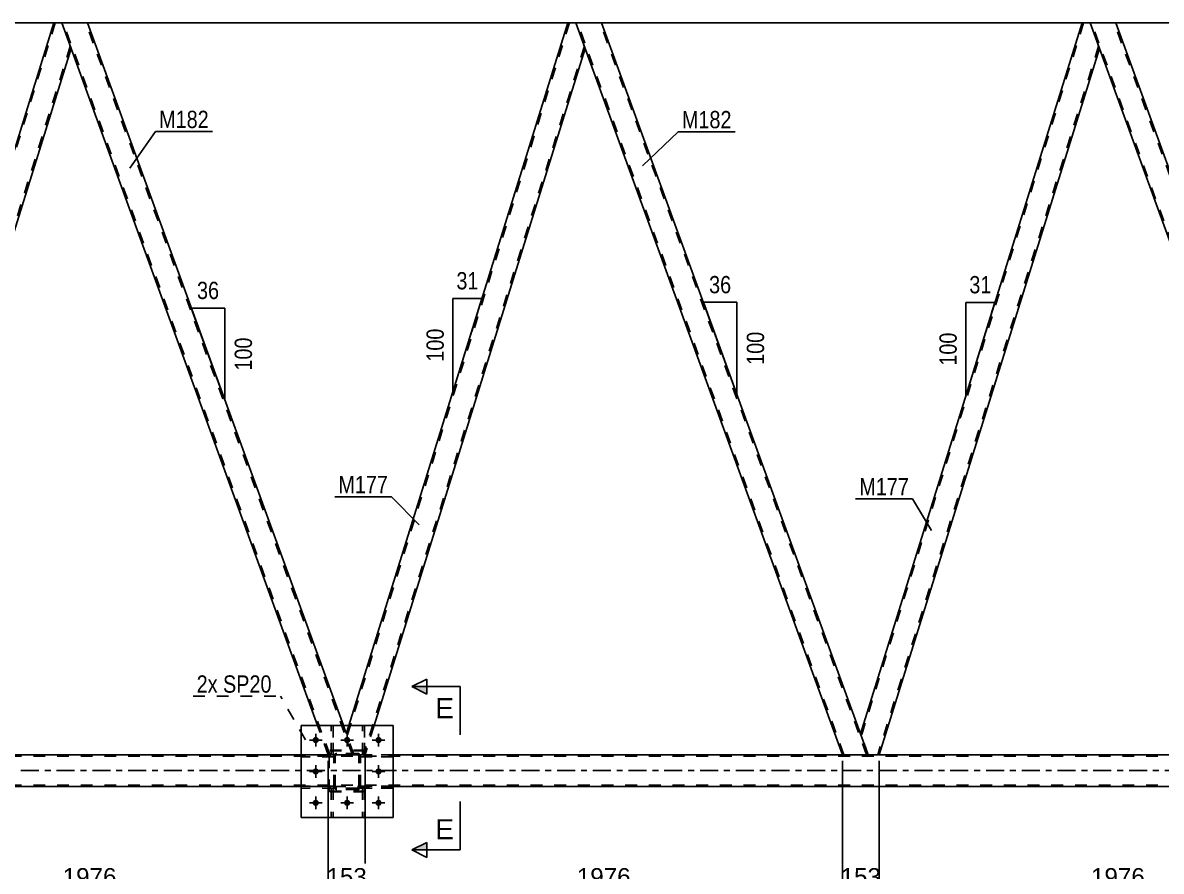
# Model space of a CAD drawing. Header units: millimetres. Extents: x 0 to 841, y 0 to 594.
# Drawn here: x 449.6 to 638.1, y 293.8 to 434.3 of the extents above; entities that cross this region are included whole.
import ezdxf

# ---------------------------------------------------------------- set-up
doc = ezdxf.new("R2010")
doc.units = ezdxf.units.MM
doc.linetypes.add('DXK_LINE_DOT2', pattern=[3.9198, 1.9599, -1.9599])
doc.linetypes.add('DXK_LINE_DOT3', pattern=[5.9187, 2.979, -0.9799, 0.9799, -0.9799])
doc.styles.add('Arial', font='ARIAL.TTF', dxfattribs={"height": 0.2})
doc.styles.add('Arial Narrow', font='ARIALN.TTF', dxfattribs={"height": 0.2})

# ---------------------------------------------------------------- blocks, each defined once
blk = doc.blocks.new('Part-318892572-4737 - 4655')
at = {"color": 2, "linetype": 'Continuous'}
for p, q in [((500.65, 317.88), (500.65, 317.88)), ((500.97, 317.88), (500.65, 317.88)), ((500.97, 317.88), (500.97, 317.88))]:
    blk.add_line(p, q, dxfattribs=at)
at = {"color": 7, "linetype": 'DXK_LINE_DOT2'}
for p, q in [((500.65, 313.04), (500.65, 317.88)), ((500.97, 313.04), (500.97, 317.88)), ((500.65, 313.64), (500.97, 313.64)), ((500.97, 313.04), (500.65, 313.04))]:
    blk.add_line(p, q, dxfattribs=at)
blk = doc.blocks.new('Part-318892572-4738 - 4655')
at = {"color": 2, "linetype": 'Continuous'}
for p, q in [((505.85, 317.88), (505.85, 317.88)), ((506.17, 317.88), (505.85, 317.88)), ((506.17, 317.88), (506.17, 317.88))]:
    blk.add_line(p, q, dxfattribs=at)
at = {"color": 7, "linetype": 'DXK_LINE_DOT2'}
for p, q in [((505.85, 313.04), (505.85, 317.88)), ((506.17, 313.04), (506.17, 317.88)), ((505.85, 313.64), (506.17, 313.64)), ((506.17, 313.04), (505.85, 313.04))]:
    blk.add_line(p, q, dxfattribs=at)
blk = doc.blocks.new('Part-318892572-4727 - 4655')
at = {"color": 2, "linetype": 'Continuous'}
for p, q in [((624.98, 434.28), (588.28, 316.53)), ((626.3, 434.28), (624.98, 434.28)), ((626.3, 434.28), (627.85, 430.03)), ((627.85, 430.03), (591.39, 313.06)), ((589.54, 313.06), (588.28, 316.53))]:
    blk.add_line(p, q, dxfattribs=at)
at = {"color": 7, "linetype": 'DXK_LINE_DOT2'}
for p, q in [((625.23, 434.28), (588.41, 316.16)), ((627.71, 430.4), (591.14, 313.06)), ((591.39, 313.06), (589.54, 313.06))]:
    blk.add_line(p, q, dxfattribs=at)
blk = doc.blocks.new('Part-318892572-4742 - 4655')
at = {"color": 7, "linetype": 'DXK_LINE_DOT2'}
for p, q in [((501.09, 307.84), (495.69, 307.84)), ((495.69, 307.84), (495.69, 307.52)), ((501.09, 307.52), (495.69, 307.52)), ((500.49, 307.52), (500.49, 307.84)), ((501.09, 307.52), (501.09, 307.84))]:
    blk.add_line(p, q, dxfattribs=at)
blk = doc.blocks.new('Part-318892572-4767 - 4655')
at = {"color": 7, "linetype": 'DXK_LINE_DOT2'}
for p, q in [((505.49, 307.52), (505.49, 307.84)), ((505.49, 307.84), (510.89, 307.84)), ((510.89, 307.52), (505.49, 307.52)), ((506.09, 307.52), (506.09, 307.84)), ((510.89, 307.84), (510.89, 307.52))]:
    blk.add_line(p, q, dxfattribs=at)
blk = doc.blocks.new('Part-318892572-4768 - 4655')
at = {"color": 7, "linetype": 'DXK_LINE_DOT2'}
for p, q in [((505.49, 312.72), (505.49, 313.04)), ((505.49, 313.04), (510.89, 313.04)), ((506.09, 312.72), (506.09, 313.04)), ((510.89, 313.04), (510.89, 312.72)), ((510.89, 312.72), (505.49, 312.72))]:
    blk.add_line(p, q, dxfattribs=at)
blk = doc.blocks.new('Part-318892572-4772 - 4655')
at = {"color": 7, "linetype": 'DXK_LINE_DOT2'}
for p, q in [((510.89, 313.04), (505.49, 313.04)), ((505.49, 313.04), (505.49, 312.72)), ((506.09, 312.72), (506.09, 313.04)), ((510.89, 312.72), (510.89, 313.04)), ((505.49, 312.72), (510.89, 312.72))]:
    blk.add_line(p, q, dxfattribs=at)
blk = doc.blocks.new('Part-318892572-4773 - 4655')
at = {"color": 7, "linetype": 'DXK_LINE_DOT2'}
for p, q in [((501.09, 312.8), (501.13, 312.98)), ((501.13, 312.98), (501.09, 312.8)), ((501.35, 312.89), (501.4, 312.97)), ((501.39, 313.24), (501.57, 313.28)), ((501.57, 313.28), (501.39, 313.24)), ((501.4, 312.97), (501.48, 313.02)), ((501.48, 313.02), (501.57, 313.04)), ((505.01, 313.28), (501.57, 313.28)), ((501.57, 313.04), (505.01, 313.04)), ((505.01, 313.28), (505.2, 313.24)), ((505.2, 313.24), (505.01, 313.28)), ((505.01, 313.04), (505.1, 313.02)), ((505.1, 313.02), (505.18, 312.97)), ((505.18, 312.97), (505.23, 312.89)), ((505.46, 312.98), (505.49, 312.8)), ((505.49, 312.8), (505.46, 312.98)), ((501.09, 307.76), (501.09, 312.8)), ((501.33, 312.8), (501.35, 312.89)), ((501.33, 307.76), (501.33, 312.8)), ((505.23, 312.89), (505.25, 312.8)), ((505.25, 307.76), (505.25, 312.8)), ((505.49, 307.76), (505.49, 312.8)), ((501.13, 307.58), (501.09, 307.76)), ((501.09, 307.76), (501.13, 307.58)), ((501.35, 307.67), (501.33, 307.76)), ((501.4, 307.59), (501.35, 307.67)), ((501.57, 307.28), (501.39, 307.32)), ((501.39, 307.32), (501.57, 307.28)), ((501.48, 307.54), (501.4, 307.59)), ((501.57, 307.52), (501.48, 307.54)), ((505.01, 307.52), (501.57, 307.52)), ((505.01, 307.28), (501.57, 307.28)), ((505.1, 307.54), (505.01, 307.52)), ((505.2, 307.32), (505.01, 307.28)), ((505.01, 307.28), (505.2, 307.32)), ((505.18, 307.59), (505.1, 307.54)), ((505.23, 307.67), (505.18, 307.59)), ((505.25, 307.76), (505.23, 307.67)), ((505.49, 307.76), (505.46, 307.58)), ((505.46, 307.58), (505.49, 307.76))]:
    blk.add_line(p, q, dxfattribs=at)
at = {"color": 7, "linetype": 'DXK_LINE_DOT3'}
blk.add_line((503.29, 310.28), (503.29, 310.28), dxfattribs=at)
at = {"color": 7, "linetype": 'DXK_LINE_DOT2'}
for centre, start, end in [((501.57, 312.8), 112.5, 157.5), ((501.57, 312.8), 112.5, 157.5), ((505.01, 312.8), 22.5, 67.5), ((505.01, 312.8), 22.5, 67.5), ((501.57, 307.76), 202.5, 247.5), ((501.57, 307.76), 202.5, 247.5), ((505.01, 307.76), 292.5, 337.5), ((505.01, 307.76), 292.5, 337.5)]:
    blk.add_arc(centre, 0.48, start, end, dxfattribs=at)
blk = doc.blocks.new('Part-318892572-4713 - 4655')
at = {"color": 2, "linetype": 'Continuous'}
for p, q in [((630.56, 434.28), (626.3, 434.28)), ((630.56, 434.28), (672.92, 317.88)), ((668.67, 317.88), (627.85, 430.03))]:
    blk.add_line(p, q, dxfattribs=at)
at = {"color": 7, "linetype": 'DXK_LINE_DOT2'}
for p, q in [((626.3, 434.28), (627.85, 430.03)), ((670.68, 313.06), (626.55, 434.28)), ((626.55, 434.28), (626.57, 434.28)), ((674.42, 313.06), (630.3, 434.28)), ((670.42, 313.06), (668.67, 317.88)), ((674.68, 313.06), (672.92, 317.88)), ((674.68, 313.06), (670.42, 313.06))]:
    blk.add_line(p, q, dxfattribs=at)
blk = doc.blocks.new('Part-318892572-4739 - 4655')
at = {"color": 7, "linetype": 'DXK_LINE_DOT2'}
for p, q in [((505.85, 307.52), (506.17, 307.52)), ((505.85, 307.52), (505.85, 302.68)), ((506.17, 307.52), (506.17, 302.68)), ((505.85, 306.92), (506.17, 306.92)), ((506.17, 302.68), (505.85, 302.68))]:
    blk.add_line(p, q, dxfattribs=at)
blk = doc.blocks.new('Part-318892572-4740 - 4655')
at = {"color": 7, "linetype": 'DXK_LINE_DOT2'}
for p, q in [((500.65, 313.04), (500.65, 317.88)), ((500.65, 317.88), (500.97, 317.88)), ((500.97, 317.88), (500.97, 313.04)), ((500.65, 313.64), (500.97, 313.64)), ((500.97, 313.04), (500.65, 313.04))]:
    blk.add_line(p, q, dxfattribs=at)
blk = doc.blocks.new('Part-318892572-4741 - 4655')
at = {"color": 7, "linetype": 'DXK_LINE_DOT2'}
for p, q in [((505.85, 313.04), (505.85, 317.88)), ((505.85, 317.88), (506.17, 317.88)), ((506.17, 317.88), (506.17, 313.04)), ((505.85, 313.64), (506.17, 313.64)), ((506.17, 313.04), (505.85, 313.04))]:
    blk.add_line(p, q, dxfattribs=at)
blk = doc.blocks.new('Part-318892572-4759 - 4655')
at = {"color": 2, "linetype": 'Continuous'}
for p, q in [((454.71, 434.28), (418.01, 316.53)), ((456.03, 434.28), (454.71, 434.28)), ((456.03, 434.28), (457.58, 430.03)), ((457.58, 430.03), (421.12, 313.06)), ((419.27, 313.06), (418.01, 316.53))]:
    blk.add_line(p, q, dxfattribs=at)
at = {"color": 7, "linetype": 'DXK_LINE_DOT2'}
for p, q in [((454.96, 434.28), (418.15, 316.16)), ((457.44, 430.4), (420.87, 313.06)), ((421.12, 313.06), (419.27, 313.06))]:
    blk.add_line(p, q, dxfattribs=at)
blk = doc.blocks.new('Part-318892572-4764 - 4655')
at = {"color": 7, "linetype": 'DXK_LINE_DOT2'}
for p, q in [((540.1, 434.28), (503.28, 316.16)), ((542.58, 430.4), (506, 313.06)), ((503.56, 317.88), (503.15, 316.53)), ((507.75, 317.88), (506.25, 313.06)), ((504.41, 313.06), (503.15, 316.53)), ((506.25, 313.06), (504.41, 313.06))]:
    blk.add_line(p, q, dxfattribs=at)
at = {"color": 2, "linetype": 'Continuous'}
for p, q in [((539.85, 434.28), (503.56, 317.88)), ((541.17, 434.28), (539.85, 434.28)), ((542.71, 430.03), (541.17, 434.28)), ((542.71, 430.03), (507.75, 317.88))]:
    blk.add_line(p, q, dxfattribs=at)
blk = doc.blocks.new('Part-318892572-4765 - 4655')
at = {"color": 7, "linetype": 'DXK_LINE_DOT2'}
for p, q in [((501.09, 307.84), (495.69, 307.84)), ((495.69, 307.52), (495.69, 307.84)), ((501.09, 307.52), (495.69, 307.52)), ((500.49, 307.52), (500.49, 307.84)), ((501.09, 307.84), (501.09, 307.52))]:
    blk.add_line(p, q, dxfattribs=at)
blk = doc.blocks.new('Part-318892572-4766 - 4655')
at = {"color": 7, "linetype": 'DXK_LINE_DOT2'}
for p, q in [((501.09, 313.04), (495.69, 313.04)), ((495.69, 312.72), (495.69, 313.04)), ((500.49, 312.72), (500.49, 313.04)), ((501.09, 313.04), (501.09, 312.72)), ((501.09, 312.72), (495.69, 312.72))]:
    blk.add_line(p, q, dxfattribs=at)
blk = doc.blocks.new('Part-318892572-4771 - 4655')
at = {"color": 7, "linetype": 'DXK_LINE_DOT2'}
for p, q in [((510.89, 307.84), (505.49, 307.84)), ((505.49, 307.84), (505.49, 307.52)), ((505.49, 307.52), (510.89, 307.52)), ((506.09, 307.52), (506.09, 307.84)), ((510.89, 307.52), (510.89, 307.84))]:
    blk.add_line(p, q, dxfattribs=at)
blk = doc.blocks.new('Part-318892572-4774 - 4655')
at = {"color": 7, "linetype": 'DXK_LINE_DOT2'}
for p, q in [((500.97, 307.52), (500.65, 307.52)), ((500.65, 307.52), (500.65, 302.68)), ((500.97, 307.52), (500.97, 302.68)), ((500.65, 306.92), (500.97, 306.92)), ((500.65, 302.68), (500.97, 302.68))]:
    blk.add_line(p, q, dxfattribs=at)
blk = doc.blocks.new('Part-318892572-4775 - 4655')
at = {"color": 7, "linetype": 'DXK_LINE_DOT2'}
for p, q in [((506.17, 307.52), (505.85, 307.52)), ((505.85, 307.52), (505.85, 302.68)), ((506.17, 307.52), (506.17, 302.68)), ((505.85, 306.92), (506.17, 306.92)), ((505.85, 302.68), (506.17, 302.68))]:
    blk.add_line(p, q, dxfattribs=at)
blk = doc.blocks.new('Part-318892572-4801 - 4655')
at = {"color": 2, "linetype": 'Continuous'}
for p, q in [((460.29, 434.28), (456.03, 434.28)), ((460.29, 434.28), (502.66, 317.88)), ((498.4, 317.88), (457.58, 430.03))]:
    blk.add_line(p, q, dxfattribs=at)
at = {"color": 7, "linetype": 'DXK_LINE_DOT2'}
for p, q in [((456.03, 434.28), (457.58, 430.03)), ((500.41, 313.06), (456.29, 434.28)), ((456.29, 434.28), (456.31, 434.28)), ((504.15, 313.06), (460.03, 434.28)), ((500.15, 313.06), (498.4, 317.88)), ((504.41, 313.06), (502.66, 317.88)), ((504.41, 313.06), (500.15, 313.06))]:
    blk.add_line(p, q, dxfattribs=at)
blk = doc.blocks.new('Part-318892572-4806 - 4655')
at = {"color": 2, "linetype": 'Continuous'}
for p, q in [((545.42, 434.28), (541.17, 434.28)), ((545.42, 434.28), (588.28, 316.53)), ((585.29, 313.06), (542.71, 430.03))]:
    blk.add_line(p, q, dxfattribs=at)
at = {"color": 7, "linetype": 'DXK_LINE_DOT2'}
for p, q in [((541.17, 434.28), (542.71, 430.03)), ((585.54, 313.06), (541.42, 434.28)), ((541.42, 434.28), (541.44, 434.28)), ((589.29, 313.06), (545.17, 434.28)), ((589.54, 313.06), (588.28, 316.53)), ((589.54, 313.06), (585.29, 313.06))]:
    blk.add_line(p, q, dxfattribs=at)
blk = doc.blocks.new('Part-318892572-4807 - 4655')
at = {"color": 7, "linetype": 'DXK_LINE_DOT2'}
for p, q in [((501.1, 312.82), (501.13, 312.98)), ((501.13, 312.98), (501.1, 312.82)), ((501.35, 312.89), (501.4, 312.97)), ((501.39, 313.24), (501.57, 313.28)), ((501.57, 313.28), (501.39, 313.24)), ((501.4, 312.97), (501.48, 313.02)), ((501.48, 313.02), (501.57, 313.04)), ((505.01, 313.28), (501.57, 313.28)), ((501.57, 313.04), (505.01, 313.04)), ((505.01, 313.28), (505.2, 313.24)), ((505.2, 313.24), (505.01, 313.28)), ((505.01, 313.04), (505.1, 313.02)), ((505.1, 313.02), (505.18, 312.97)), ((505.18, 312.97), (505.23, 312.89)), ((505.46, 312.98), (505.49, 312.82)), ((505.49, 312.82), (505.46, 312.98)), ((501.09, 312.8), (501.1, 312.82)), ((501.1, 312.82), (501.09, 312.8)), ((501.09, 307.76), (501.09, 312.8)), ((501.33, 312.8), (501.35, 312.89)), ((501.34, 312.82), (501.33, 312.8)), ((501.33, 307.76), (501.33, 312.8)), ((505.25, 312.8), (505.23, 312.89)), ((505.25, 312.82), (505.25, 312.8)), ((505.25, 307.76), (505.25, 312.8)), ((505.49, 312.82), (505.49, 312.8)), ((505.49, 312.8), (505.49, 312.82)), ((505.49, 307.76), (505.49, 312.8)), ((501.13, 307.58), (501.09, 307.76)), ((501.09, 307.76), (501.13, 307.58)), ((501.35, 307.67), (501.33, 307.76)), ((501.4, 307.59), (501.35, 307.67)), ((501.57, 307.28), (501.39, 307.32)), ((501.39, 307.32), (501.57, 307.28)), ((501.48, 307.54), (501.4, 307.59)), ((501.57, 307.52), (501.48, 307.54)), ((505.01, 307.52), (501.57, 307.52)), ((505.01, 307.28), (501.57, 307.28)), ((505.1, 307.54), (505.01, 307.52)), ((505.2, 307.32), (505.01, 307.28)), ((505.01, 307.28), (505.2, 307.32)), ((505.18, 307.59), (505.1, 307.54)), ((505.23, 307.67), (505.18, 307.59)), ((505.25, 307.76), (505.23, 307.67)), ((505.49, 307.76), (505.46, 307.58)), ((505.46, 307.58), (505.49, 307.76))]:
    blk.add_line(p, q, dxfattribs=at)
at = {"color": 7, "linetype": 'DXK_LINE_DOT3'}
blk.add_line((503.29, 310.28), (503.29, 310.28), dxfattribs=at)
at = {"color": 7, "linetype": 'DXK_LINE_DOT2'}
for centre, start, end in [((501.57, 312.8), 112.5, 157.5), ((501.57, 312.8), 112.5, 157.5), ((505.01, 312.8), 22.5, 67.5), ((505.01, 312.8), 22.5, 67.5), ((501.57, 307.76), 202.5, 247.5), ((501.57, 307.76), 202.5, 247.5), ((505.01, 307.76), 292.5, 337.5), ((505.01, 307.76), 292.5, 337.5)]:
    blk.add_arc(centre, 0.48, start, end, dxfattribs=at)
blk = doc.blocks.new('Part-318892572-4808 - 4655')
at = {"color": 7, "linetype": 'DXK_LINE_DOT2'}
for p, q in [((500.65, 307.52), (500.97, 307.52)), ((500.65, 307.52), (500.65, 302.68)), ((500.97, 307.52), (500.97, 302.68)), ((500.65, 306.92), (500.97, 306.92)), ((500.97, 302.68), (500.65, 302.68))]:
    blk.add_line(p, q, dxfattribs=at)
blk = doc.blocks.new('Bolt-318892572-4809 - 4655')
at = {"color": 1, "linetype": 'Continuous'}
for p, q in [((497.05, 315.48), (497.74, 315.48)), ((498.09, 316.52), (498.09, 315.83)), ((498.09, 314.44), (498.09, 315.13)), ((499.13, 315.48), (498.44, 315.48)), ((502.25, 315.48), (502.94, 315.48)), ((503.29, 316.52), (503.29, 315.83)), ((503.29, 314.44), (503.29, 315.13)), ((504.33, 315.48), (503.64, 315.48)), ((507.45, 315.48), (508.14, 315.48)), ((508.49, 316.52), (508.49, 315.83)), ((508.49, 314.44), (508.49, 315.13)), ((509.53, 315.48), (508.84, 315.48)), ((498.09, 311.32), (498.09, 310.63)), ((508.49, 311.32), (508.49, 310.63)), ((497.05, 310.28), (497.74, 310.28)), ((498.09, 309.24), (498.09, 309.93)), ((499.13, 310.28), (498.44, 310.28)), ((507.45, 310.28), (508.14, 310.28)), ((508.49, 309.24), (508.49, 309.93)), ((509.53, 310.28), (508.84, 310.28)), ((498.09, 306.12), (498.09, 305.43)), ((503.29, 306.12), (503.29, 305.43)), ((508.49, 306.12), (508.49, 305.43)), ((497.05, 305.08), (497.74, 305.08)), ((498.09, 304.04), (498.09, 304.73)), ((499.13, 305.08), (498.44, 305.08)), ((502.25, 305.08), (502.94, 305.08)), ((503.29, 304.04), (503.29, 304.73)), ((504.33, 305.08), (503.64, 305.08)), ((507.45, 305.08), (508.14, 305.08)), ((508.49, 304.04), (508.49, 304.73)), ((509.53, 305.08), (508.84, 305.08))]:
    blk.add_line(p, q, dxfattribs=at)
blk = doc.blocks.new('Bolt-318892572-4810 - 4655')
at = {"linetype": 'Continuous'}
for points in [[(498.61, 315.48, -1), (497.57, 315.48, -1)], [(503.81, 315.48, -1), (502.77, 315.48, -1)], [(509.01, 315.48, -1), (507.97, 315.48, -1)], [(498.61, 310.28, -1), (497.57, 310.28, -1)], [(509.01, 310.28, -1), (507.97, 310.28, -1)], [(498.61, 305.08, -1), (497.57, 305.08, -1)], [(503.81, 305.08, -1), (502.77, 305.08, -1)], [(509.01, 305.08, -1), (507.97, 305.08, -1)]]:
    blk.add_hatch(color=1, dxfattribs=at).paths.add_polyline_path(points)
at = {"color": 1, "linetype": 'Continuous'}
for p, q in [((499.13, 315.48), (497.05, 315.48)), ((498.09, 316.52), (498.09, 314.44)), ((504.33, 315.48), (502.25, 315.48)), ((503.29, 316.52), (503.29, 314.44)), ((509.53, 315.48), (507.45, 315.48)), ((508.49, 316.52), (508.49, 314.44)), ((498.09, 311.32), (498.09, 309.24)), ((508.49, 311.32), (508.49, 309.24)), ((499.13, 310.28), (497.05, 310.28)), ((509.53, 310.28), (507.45, 310.28)), ((498.09, 306.12), (498.09, 304.04)), ((503.29, 306.12), (503.29, 304.04)), ((508.49, 306.12), (508.49, 304.04)), ((499.13, 305.08), (497.05, 305.08)), ((504.33, 305.08), (502.25, 305.08)), ((509.53, 305.08), (507.45, 305.08))]:
    blk.add_line(p, q, dxfattribs=at)
blk = doc.blocks.new('Part-318892572-4830 - 4655')
at = {"color": 7, "linetype": 'DXK_LINE_DOT2'}
for p, q in [((506.29, 313.68), (500.29, 313.68)), ((500.29, 306.88), (500.29, 313.68)), ((506.29, 306.88), (506.29, 313.68)), ((506.29, 306.88), (500.29, 306.88))]:
    blk.add_line(p, q, dxfattribs=at)
blk = doc.blocks.new('Part-318892572-4831 - 4655')
at = {"color": 7, "linetype": 'DXK_LINE_DOT2'}
for p, q in [((506.29, 313.81), (500.29, 313.81)), ((500.29, 307.01), (500.29, 313.81)), ((506.29, 307.01), (506.29, 313.81)), ((506.29, 307.01), (500.29, 307.01))]:
    blk.add_line(p, q, dxfattribs=at)
blk = doc.blocks.new('Part-318892572-4837 - 4655')
at = {"color": 2, "linetype": 'Continuous'}
for p, q in [((510.89, 317.88), (495.69, 317.88)), ((495.69, 317.88), (495.69, 302.68)), ((510.89, 302.68), (510.89, 317.88)), ((495.69, 302.68), (510.89, 302.68))]:
    blk.add_line(p, q, dxfattribs=at)
blk = doc.blocks.new('Part-318892572-4864 - 4655')
at = {"color": 7, "linetype": 'DXK_LINE_DOT2'}
for p, q in [((495.69, 302.68), (495.69, 317.88)), ((495.69, 317.88), (510.89, 317.88)), ((510.89, 317.88), (510.89, 302.68)), ((510.89, 302.68), (495.69, 302.68))]:
    blk.add_line(p, q, dxfattribs=at)
blk = doc.blocks.new('Part-318892572-4882 - 4655')
at = {"color": 7, "linetype": 'DXK_LINE_DOT2'}
for p, q in [((501.09, 313.04), (495.69, 313.04)), ((495.69, 313.04), (495.69, 312.72)), ((500.49, 312.72), (500.49, 313.04)), ((501.09, 312.72), (501.09, 313.04)), ((501.09, 312.72), (495.69, 312.72))]:
    blk.add_line(p, q, dxfattribs=at)
blk = doc.blocks.new('Part-318892572-5029 - 4655')
at = {"color": 2, "linetype": 'Continuous'}
for p, q in [((454.71, 434.28), (375.15, 434.28)), ((539.85, 434.28), (460.29, 434.28)), ((624.98, 434.28), (545.42, 434.28)), ((710.08, 434.28), (630.56, 434.28))]:
    blk.add_line(p, q, dxfattribs=at)
at = {"color": 7, "linetype": 'DXK_LINE_DOT2'}
for p, q in [((460.29, 434.28), (454.71, 434.28)), ((545.42, 434.28), (539.85, 434.28)), ((630.56, 434.28), (624.98, 434.28))]:
    blk.add_line(p, q, dxfattribs=at)
blk = doc.blocks.new('Part-318892572-5034 - 4655')
at = {"color": 2, "linetype": 'Continuous'}
for p, q in [((495.69, 313.06), (255.68, 313.06)), ((665.96, 313.06), (510.89, 313.06)), ((495.69, 307.78), (255.68, 307.78)), ((665.96, 307.78), (510.89, 307.78))]:
    blk.add_line(p, q, dxfattribs=at)
at = {"color": 7, "linetype": 'DXK_LINE_DOT2'}
for p, q in [((510.89, 313.06), (495.69, 313.06)), ((778.64, 312.82), (94.15, 312.82)), ((778.64, 308.02), (94.15, 308.02)), ((510.89, 307.78), (495.69, 307.78))]:
    blk.add_line(p, q, dxfattribs=at)
at = {"color": 7, "linetype": 'DXK_LINE_DOT3'}
blk.add_line((94.15, 310.42), (778.64, 310.42), dxfattribs=at)
blk = doc.blocks.new('StraightDimension-318892572-5859 - 4655')
at = {"color": 7, "linetype": 'Continuous'}
for p, q in [((585.29, 312.06), (585.29, 277.65)), ((591.39, 312.06), (591.39, 277.65)), ((583.79, 289.46), (586.79, 290.66)), ((592.89, 290.66), (589.89, 289.46)), ((585.29, 290.06), (591.39, 290.06))]:
    blk.add_line(p, q, dxfattribs=at)
at = {"color": 0}
blk.add_wipeout([(592.27, 290.81), (592.27, 295.01), (584.4, 295.01), (584.4, 290.81)], dxfattribs=at)
at = {"color": 0, "linetype": 'Continuous'}
blk.add_wipeout([(590.79, 289.36), (586.59, 289.36), (586.59, 277.05), (590.79, 277.05)], dxfattribs=at)
at = {"color": 3, "style": 'Arial'}
blk.add_text('153', height=2.865, dxfattribs=at).set_placement((585, 291.41))
at = {"color": 3, "linetype": 'Continuous', "style": 'Arial'}
blk.add_text('12431', height=2.865, rotation=90.0002, dxfattribs=at).set_placement((590.19, 277.65))
blk = doc.blocks.new('AngleDimension-318892572-15404 - 4655')
at = {"color": 7, "linetype": 'Continuous'}
for p, q in [((482.59, 373.02), (477.49, 387.02)), ((483.03, 387.02), (477.49, 387.02)), ((483.03, 371.8), (477.49, 387.02)), ((483.03, 371.8), (483.03, 387.02))]:
    blk.add_line(p, q, dxfattribs=at)
at = {"color": 0}
for points in [[(482.69, 387.92), (482.69, 392.12), (477.83, 392.12), (477.83, 387.92)], [(488.13, 382.75), (483.93, 382.75), (483.93, 376.07), (488.13, 376.07)]]:
    blk.add_wipeout(points, dxfattribs=at)
at = {"color": 3, "style": 'Arial Narrow'}
blk.add_text('36', height=2.863, dxfattribs=at).set_placement((478.43, 388.52))
blk.add_text('100', height=2.863, rotation=90.0002, dxfattribs=at).set_placement((487.53, 376.67))
blk = doc.blocks.new('AngleDimension-318892572-6147 - 4655')
at = {"color": 7, "linetype": 'Continuous'}
for p, q in [((520.79, 388.62), (525.61, 388.62)), ((520.79, 373.15), (525.61, 388.62)), ((520.79, 373.15), (520.79, 388.62)), ((523.91, 383.14), (525.61, 388.62))]:
    blk.add_line(p, q, dxfattribs=at)
at = {"color": 0}
for points in [[(525.63, 389.52), (525.63, 393.72), (520.78, 393.72), (520.78, 389.52)], [(519.89, 384.23), (515.69, 384.23), (515.69, 377.55), (519.89, 377.55)]]:
    blk.add_wipeout(points, dxfattribs=at)
at = {"color": 3, "style": 'Arial Narrow'}
blk.add_text('31', height=2.863, dxfattribs=at).set_placement((521.38, 390.12))
blk.add_text('100', height=2.863, rotation=90.0002, dxfattribs=at).set_placement((519.29, 378.15))
blk = doc.blocks.new('StraightDimension-318892572-5835 - 4655')
at = {"color": 7, "linetype": 'Continuous'}
for p, q in [((591.39, 312.06), (591.39, 277.65)), ((670.42, 312.06), (670.42, 277.65)), ((592.89, 290.66), (589.89, 289.46)), ((668.92, 289.46), (671.92, 290.66)), ((591.39, 290.06), (670.42, 290.06))]:
    blk.add_line(p, q, dxfattribs=at)
at = {"color": 0}
blk.add_wipeout([(635.95, 290.81), (635.95, 295.01), (625.86, 295.01), (625.86, 290.81)], dxfattribs=at)
at = {"color": 0, "linetype": 'Continuous'}
blk.add_wipeout([(669.82, 289.36), (665.62, 289.36), (665.62, 277.05), (669.82, 277.05)], dxfattribs=at)
at = {"color": 3, "style": 'Arial'}
blk.add_text('1976', height=2.865, dxfattribs=at).set_placement((626.46, 291.41))
at = {"color": 3, "linetype": 'Continuous', "style": 'Arial'}
blk.add_text('14407', height=2.865, rotation=90.0002, dxfattribs=at).set_placement((669.22, 277.65))
blk = doc.blocks.new('StraightDimension-318892572-5883 - 4655')
at = {"color": 7, "linetype": 'Continuous'}
for p, q in [((506.25, 312.06), (506.25, 277.65)), ((585.29, 312.06), (585.29, 277.65)), ((507.75, 290.66), (504.75, 289.46)), ((583.79, 289.46), (586.79, 290.66)), ((506.25, 290.06), (585.29, 290.06))]:
    blk.add_line(p, q, dxfattribs=at)
at = {"color": 0}
blk.add_wipeout([(550.82, 290.81), (550.82, 295.01), (540.72, 295.01), (540.72, 290.81)], dxfattribs=at)
at = {"color": 0, "linetype": 'Continuous'}
blk.add_wipeout([(584.69, 289.36), (580.49, 289.36), (580.49, 277.05), (584.69, 277.05)], dxfattribs=at)
at = {"color": 3, "style": 'Arial'}
blk.add_text('1976', height=2.865, dxfattribs=at).set_placement((541.32, 291.41))
at = {"color": 3, "linetype": 'Continuous', "style": 'Arial'}
blk.add_text('12278', height=2.865, rotation=90.0002, dxfattribs=at).set_placement((584.09, 277.65))
blk = doc.blocks.new('StraightDimension-318892572-5903 - 4655')
at = {"color": 7, "linetype": 'Continuous'}
for p, q in [((500.15, 312.06), (500.15, 277.65)), ((506.25, 312.06), (506.25, 277.65)), ((498.65, 289.46), (501.65, 290.66)), ((507.75, 290.66), (504.75, 289.46)), ((500.15, 290.06), (506.25, 290.06))]:
    blk.add_line(p, q, dxfattribs=at)
at = {"color": 0}
blk.add_wipeout([(507.14, 290.81), (507.14, 295.01), (499.27, 295.01), (499.27, 290.81)], dxfattribs=at)
at = {"color": 0, "linetype": 'Continuous'}
blk.add_wipeout([(505.65, 289.36), (501.45, 289.36), (501.45, 277.05), (505.65, 277.05)], dxfattribs=at)
at = {"color": 3, "style": 'Arial'}
blk.add_text('153', height=2.865, dxfattribs=at).set_placement((499.87, 291.41))
at = {"color": 3, "linetype": 'Continuous', "style": 'Arial'}
blk.add_text('10303', height=2.865, rotation=90.0002, dxfattribs=at).set_placement((505.05, 277.65))
blk = doc.blocks.new('StraightDimension-318892572-5923 - 4655')
at = {"color": 7, "linetype": 'Continuous'}
for p, q in [((421.12, 312.06), (421.12, 279.87)), ((500.15, 312.06), (500.15, 277.65)), ((422.62, 290.66), (419.62, 289.46)), ((498.65, 289.46), (501.65, 290.66)), ((421.12, 290.06), (500.15, 290.06))]:
    blk.add_line(p, q, dxfattribs=at)
at = {"color": 0}
blk.add_wipeout([(465.68, 290.81), (465.68, 295.01), (455.59, 295.01), (455.59, 290.81)], dxfattribs=at)
at = {"color": 0, "linetype": 'Continuous'}
blk.add_wipeout([(499.55, 289.36), (495.35, 289.36), (495.35, 277.05), (499.55, 277.05)], dxfattribs=at)
at = {"color": 3, "style": 'Arial'}
blk.add_text('1976', height=2.865, dxfattribs=at).set_placement((456.19, 291.41))
at = {"color": 3, "linetype": 'Continuous', "style": 'Arial'}
blk.add_text('10150', height=2.865, rotation=90.0002, dxfattribs=at).set_placement((498.95, 277.65))
blk = doc.blocks.new('AngleDimension-318892572-6175 - 4655')
at = {"color": 7, "linetype": 'Continuous'}
for p, q in [((605.72, 387.97), (610.54, 387.97)), ((605.72, 372.5), (610.54, 387.97)), ((605.72, 372.5), (605.72, 387.97)), ((610.05, 386.39), (610.54, 387.97))]:
    blk.add_line(p, q, dxfattribs=at)
at = {"color": 0}
for points in [[(610.56, 388.87), (610.56, 393.07), (605.71, 393.07), (605.71, 388.87)], [(604.82, 383.57), (600.62, 383.57), (600.62, 376.89), (604.82, 376.89)]]:
    blk.add_wipeout(points, dxfattribs=at)
at = {"color": 3, "style": 'Arial Narrow'}
blk.add_text('31', height=2.863, dxfattribs=at).set_placement((606.31, 389.47))
blk.add_text('100', height=2.863, rotation=90.0002, dxfattribs=at).set_placement((604.22, 377.49))
blk = doc.blocks.new('AngleDimension-318892572-15418 - 4655')
at = {"color": 7, "linetype": 'Continuous'}
for p, q in [((567.82, 387.98), (562.27, 387.98)), ((567.82, 372.76), (562.27, 387.98)), ((567.82, 372.76), (567.82, 387.98)), ((567.78, 372.84), (567.82, 372.76))]:
    blk.add_line(p, q, dxfattribs=at)
at = {"color": 0}
for points in [[(567.47, 388.88), (567.47, 393.08), (562.62, 393.08), (562.62, 388.88)], [(572.92, 383.71), (568.72, 383.71), (568.72, 377.03), (572.92, 377.03)]]:
    blk.add_wipeout(points, dxfattribs=at)
at = {"color": 3, "style": 'Arial Narrow'}
blk.add_text('36', height=2.863, dxfattribs=at).set_placement((563.22, 389.48))
blk.add_text('100', height=2.863, rotation=90.0002, dxfattribs=at).set_placement((572.32, 377.63))
blk = doc.blocks.new('Mark-318892572-4723 - 4655')
at = {"color": 0}
blk.add_wipeout([(596.31, 356.01), (596.31, 359.01), (588.09, 359.01), (588.09, 356.01)], dxfattribs=at)
blk.add_wipeout([(596.31, 356.01), (596.31, 359.01), (588.09, 359.01), (588.09, 356.01)], dxfattribs=at)
at = {"color": 30, "linetype": 'Continuous'}
for p in [(587.49, 355.41), (600.04, 350.18)]:
    blk.add_line(p, (596.91, 355.41), dxfattribs=at)
at = {"color": 3, "style": 'Arial Narrow'}
blk.add_text('M177', height=2.863, dxfattribs=at).set_placement((588.09, 356.01))
blk = doc.blocks.new('Mark-318892572-4760 - 4655')
at = {"color": 0}
blk.add_wipeout([(510.05, 356.37), (510.05, 359.37), (501.83, 359.37), (501.83, 356.37)], dxfattribs=at)
blk.add_wipeout([(510.05, 356.37), (510.05, 359.37), (501.83, 359.37), (501.83, 356.37)], dxfattribs=at)
at = {"color": 30, "linetype": 'Continuous'}
for p in [(501.23, 355.77), (515.19, 351.12)]:
    blk.add_line(p, (510.65, 355.77), dxfattribs=at)
at = {"color": 3, "style": 'Arial Narrow'}
blk.add_text('M177', height=2.863, dxfattribs=at).set_placement((501.83, 356.37))
blk = doc.blocks.new('Mark-318892572-4797 - 4655')
at = {"color": 0}
blk.add_wipeout([(480.39, 416.85), (480.39, 419.85), (472.16, 419.85), (472.16, 416.85)], dxfattribs=at)
blk.add_wipeout([(480.39, 416.85), (480.39, 419.85), (472.16, 419.85), (472.16, 416.85)], dxfattribs=at)
at = {"color": 30, "linetype": 'Continuous'}
for p, q in [((467.3, 410.19), (471.56, 416.25)), ((471.56, 416.25), (480.99, 416.25))]:
    blk.add_line(p, q, dxfattribs=at)
at = {"color": 3, "style": 'Arial Narrow'}
blk.add_text('M182', height=2.863, dxfattribs=at).set_placement((472.16, 416.85))
blk = doc.blocks.new('Mark-318892572-4802 - 4655')
at = {"color": 0}
blk.add_wipeout([(566.94, 416.81), (566.94, 419.81), (558.72, 419.81), (558.72, 416.81)], dxfattribs=at)
blk.add_wipeout([(566.94, 416.81), (566.94, 419.81), (558.72, 419.81), (558.72, 416.81)], dxfattribs=at)
at = {"color": 30, "linetype": 'Continuous'}
for p, q in [((552.19, 410.56), (558.12, 416.21)), ((558.12, 416.21), (567.54, 416.21))]:
    blk.add_line(p, q, dxfattribs=at)
at = {"color": 3, "style": 'Arial Narrow'}
blk.add_text('M182', height=2.863, dxfattribs=at).set_placement((558.72, 416.81))
blk = doc.blocks.new('MarkSet-318892572-6427 - 4655')
at = {"color": 30, "linetype": 'DXK_LINE_DOT2'}
blk.add_line((496.37, 315.5), (492.28, 322.73), dxfattribs=at)
at = {"color": 0}
blk.add_wipeout([(481.84, 323.33), (481.84, 326.33), (478.37, 326.33), (478.37, 323.33)], dxfattribs=at)
blk.add_wipeout([(481.84, 323.33), (481.84, 326.33), (478.37, 326.33), (478.37, 323.33)], dxfattribs=at)
blk.add_wipeout([(490.78, 323.33), (490.78, 326.33), (482.74, 326.33), (482.74, 323.33)], dxfattribs=at)
blk.add_wipeout([(490.78, 323.33), (490.78, 326.33), (482.74, 326.33), (482.74, 323.33)], dxfattribs=at)
at = {"color": 30, "linetype": 'DXK_LINE_DOT2'}
blk.add_line((477.77, 322.73), (492.28, 322.73), dxfattribs=at)
at = {"color": 3, "style": 'Arial Narrow'}
for s, p in [('2x', (478.37, 323.33)), ('SP20', (482.74, 323.33))]:
    blk.add_text(s, height=2.863, dxfattribs=at).set_placement(p)
blk = doc.blocks.new('SectionMark-318892572-6337 - 4655')
at = {"linetype": 'Continuous'}
for points in [[(516.48, 324.33), (516.48, 323.08), (513.98, 324.33)], [(516.48, 298.53), (516.48, 297.28), (513.98, 297.28)]]:
    blk.add_hatch(color=6, dxfattribs=at).paths.add_polyline_path(points)
at = {"color": 6, "linetype": 'Continuous'}
for p, q in [((513.98, 324.33), (516.48, 325.58)), ((521.98, 324.33), (513.98, 324.33)), ((513.98, 324.33), (516.48, 323.08)), ((516.48, 323.08), (516.48, 325.58)), ((521.98, 324.33), (521.98, 316.33)), ((521.98, 297.28), (521.98, 305.28)), ((513.98, 297.28), (516.48, 298.53)), ((516.48, 298.53), (516.48, 296.03)), ((521.98, 297.28), (513.98, 297.28)), ((516.48, 296.03), (513.98, 297.28))]:
    blk.add_line(p, q, dxfattribs=at)
at = {"color": 0, "linetype": 'Continuous'}
for points in [[(520.98, 319.08), (520.98, 322.58), (517.87, 322.58), (517.87, 319.08)], [(520.98, 299.03), (520.98, 302.53), (517.87, 302.53), (517.87, 299.03)]]:
    blk.add_wipeout(points, dxfattribs=at)
at = {"color": 3, "linetype": 'Continuous', "style": 'Arial'}
for p in [(517.87, 319.08), (517.87, 299.03)]:
    blk.add_text('E', height=3.34, dxfattribs=at).set_placement(p)

msp = doc.modelspace()

# ---------------------------------------------------------------- block references
for name in ['Part-318892572-5029 - 4655', 'Part-318892572-4759 - 4655', 'Part-318892572-4801 - 4655', 'Part-318892572-4764 - 4655', 'Part-318892572-4806 - 4655', 'Part-318892572-4727 - 4655', 'Part-318892572-4713 - 4655', 'Part-318892572-4837 - 4655', 'Part-318892572-4864 - 4655', 'Part-318892572-4737 - 4655', 'Part-318892572-4740 - 4655', 'Part-318892572-4738 - 4655', 'Part-318892572-4741 - 4655', 'Bolt-318892572-4809 - 4655', 'Bolt-318892572-4810 - 4655', 'Part-318892572-5034 - 4655', 'Part-318892572-4766 - 4655', 'Part-318892572-4882 - 4655', 'Part-318892572-4831 - 4655', 'Part-318892572-4830 - 4655', 'Part-318892572-4773 - 4655', 'Part-318892572-4807 - 4655', 'Part-318892572-4768 - 4655', 'Part-318892572-4772 - 4655', 'Part-318892572-4742 - 4655', 'Part-318892572-4765 - 4655', 'Part-318892572-4774 - 4655', 'Part-318892572-4808 - 4655', 'Part-318892572-4767 - 4655', 'Part-318892572-4771 - 4655', 'Part-318892572-4739 - 4655', 'Part-318892572-4775 - 4655']:
    msp.add_blockref(name, (0, 0))

# ---------------------------------------------------------------- next in the draw order: block references
for name in ['Mark-318892572-4797 - 4655', 'Mark-318892572-4802 - 4655', 'AngleDimension-318892572-15404 - 4655', 'AngleDimension-318892572-6147 - 4655', 'AngleDimension-318892572-15418 - 4655', 'AngleDimension-318892572-6175 - 4655', 'Mark-318892572-4760 - 4655', 'Mark-318892572-4723 - 4655', 'MarkSet-318892572-6427 - 4655', 'StraightDimension-318892572-5859 - 4655']:
    msp.add_blockref(name, (0, 0))

# ---------------------------------------------------------------- next in the draw order: block references
for name in ['StraightDimension-318892572-5883 - 4655', 'StraightDimension-318892572-5835 - 4655']:
    msp.add_blockref(name, (0, 0))

# ---------------------------------------------------------------- next in the draw order: block references
for name in ['SectionMark-318892572-6337 - 4655', 'StraightDimension-318892572-5903 - 4655']:
    msp.add_blockref(name, (0, 0))

# ---------------------------------------------------------------- next in the draw order: block references
msp.add_blockref('StraightDimension-318892572-5923 - 4655', (0, 0))

doc.saveas('drawing.dxf')
